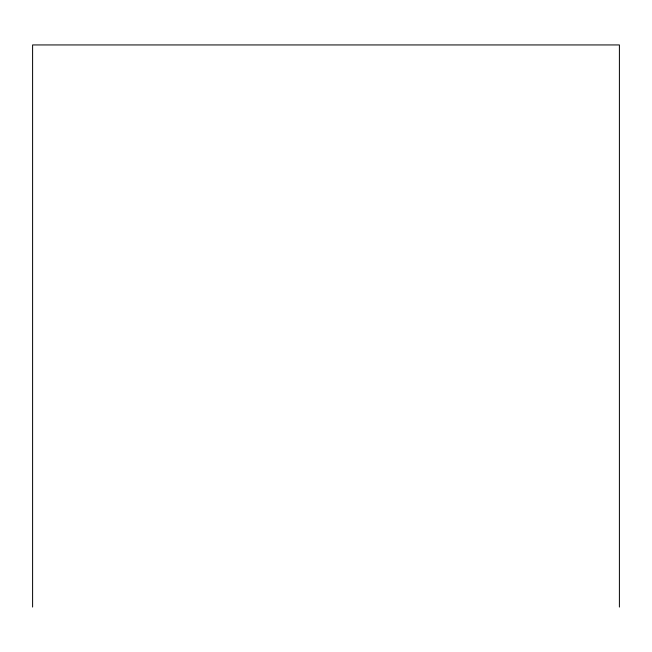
<?xml version="1.0" encoding="UTF-8"?>
<svg xmlns="http://www.w3.org/2000/svg" width="652" height="652" viewBox="0 0 652 652"><rect width="100%" height="100%" fill="white"/><g stroke="black" fill="none" stroke-linecap="round" stroke-linejoin="round"><path stroke-width="0.98" d="M619.4 607.061L619.4 44.939L32.6 44.939L32.6 607.061"/></g></svg>
